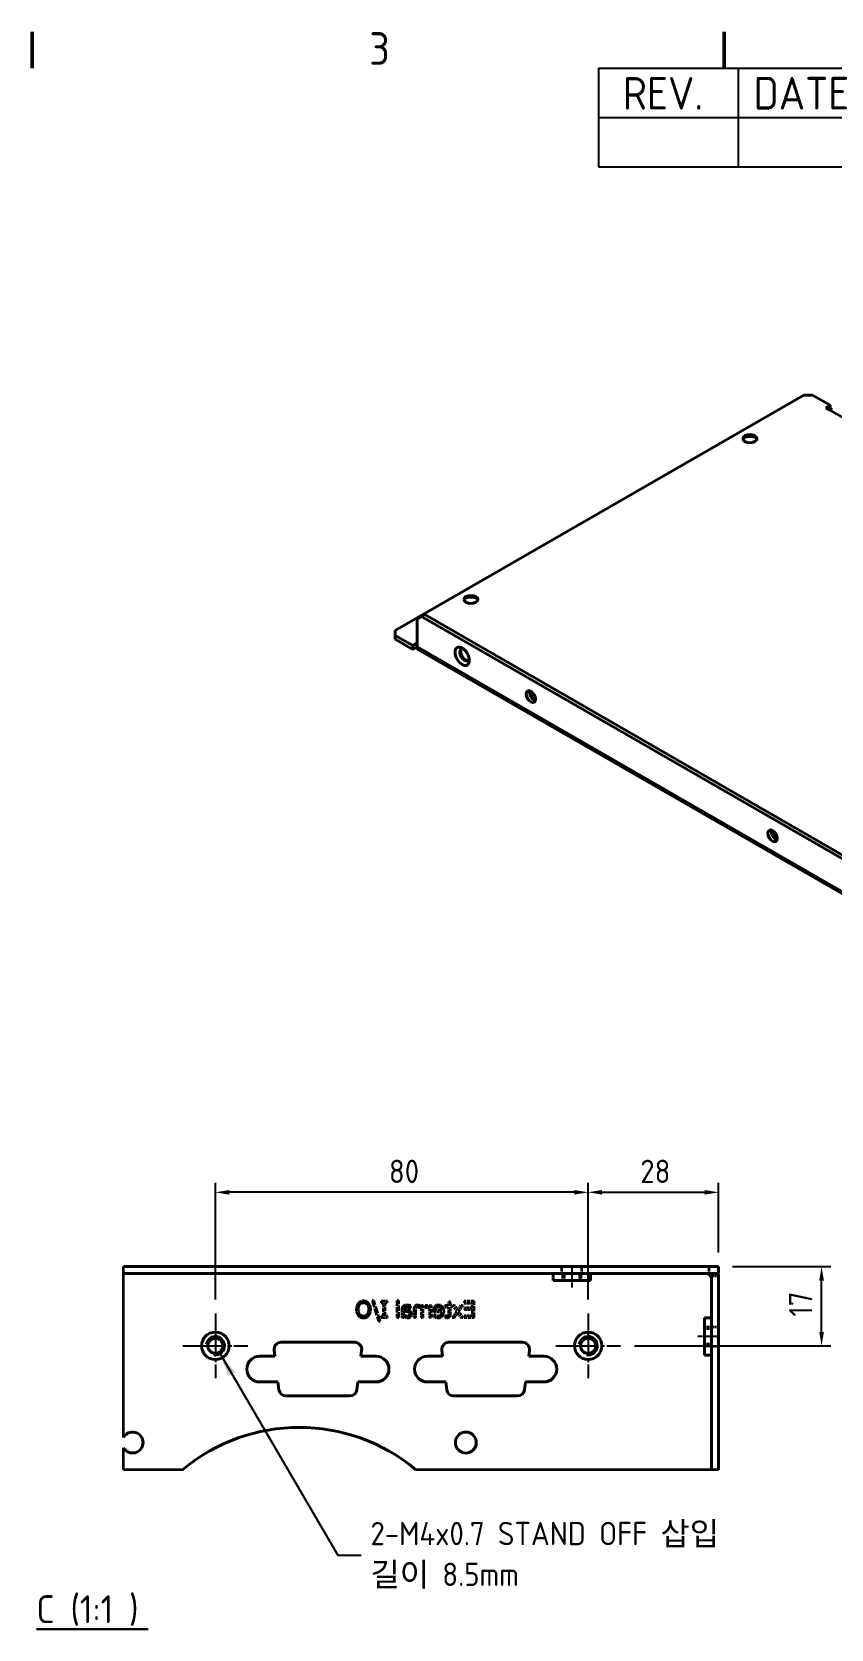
# Model space of a CAD drawing. Header units: millimetres. Extents: x 0 to 1188, y 0 to 840.
# Drawn here: x 742.4 to 913.9, y 485.2 to 827.8 of the extents above; entities that cross this region are included whole.
import ezdxf

# ---------------------------------------------------------------- set-up
doc = ezdxf.new("R2010")
doc.units = ezdxf.units.MM
doc.header["$LTSCALE"] = 2
doc.linetypes.add('CHAIN', pattern=[0.3543, 0.2362, -0.0295, 0.0591, -0.0295])
doc.linetypes.add('DASHED', pattern=[0.2067, 0.1654, -0.0413])
doc.layers.get('0').update_dxf_attribs({"color": 3, "lineweight": 25})
for name, color, linetype, lineweight in [('가려진 것(ISO)', 2, 'DASHED', 35), ('가시적인 것(ISO)', 3, 'Continuous', 40), ('가시적인 좁은 것(ISO)', 3, 'Continuous', 35), ('경계(ISO)', 7, 'Continuous', 50), ('기호(ISO)', 5, 'Continuous', 25), ('중심 표식(ISO)', 1, 'Continuous', 25), ('중심선(ISO)', 1, 'Continuous', 25), ('치수(ISO)', 2, 'Continuous', 25)]:
    doc.layers.add(name, color=color, linetype=linetype, lineweight=lineweight)
doc.styles.add('문자 텍스트_PSTEK_POSCO', font='isocp.shx')
doc.styles.add('치수 텍스트_PSTEK_POSCO', font='isocp.shx')
doc.styles.add('텍스트 스타일540', font='isocp.shx')
doc.dimstyles.new('치수_PSTEK_POSCO', dxfattribs={"dimscale": 2, "dimtxt": 2.5, "dimasz": 1.5, "dimexe": 1, "dimexo": 1.5, "dimgap": 1, "dimtad": 1, "dimrnd": 1e-08, "dimdsep": 46, "dimtxsty": '치수 텍스트_PSTEK_POSCO', "dimcen": 0.09, "dimdle": 10, "dimclrd": 7, "dimclre": 7, "dimclrt": 2, "dimadec": 1, "dimazin": 2, "dimtfac": 1, "dimtmove": 0, "dimatfit": 3, "dimfxl": 0, "dimtolj": 1, "dimlwd": -1, "dimlwe": -1, "dimarcsym": 0})
doc.dimstyles.new('치수_PSTEK_POSCO$7', dxfattribs={"dimscale": 2, "dimtxt": 2.5, "dimasz": 2.5, "dimexe": 1, "dimexo": 1.5, "dimgap": 1, "dimtad": 1, "dimrnd": 1e-08, "dimdsep": 46, "dimtxsty": '치수 텍스트_PSTEK_POSCO', "dimcen": 0.09, "dimdle": 10, "dimclrd": 7, "dimclre": 7, "dimclrt": 2, "dimadec": 1, "dimazin": 2, "dimtfac": 1, "dimtmove": 0, "dimatfit": 3, "dimfxl": 0, "dimtolj": 1, "dimlwd": -1, "dimlwe": -1, "dimarcsym": 0})

# ---------------------------------------------------------------- blocks, each defined once
blk = doc.blocks.new('경계 Default Border')
at = {"layer": '경계(ISO)'}
for p, q in [((371.25, 410), (371.25, 413.9)), ((445.5, 410), (445.5, 413.9))]:
    blk.add_line(p, q, dxfattribs=at)
at = {"layer": '경계(ISO)', "color": 2, "insert": (407.4, 410.37), "char_height": 3.5, "attachment_point": 7, "style": '문자 텍스트_PSTEK_POSCO'}
blk.add_mtext('3', dxfattribs=at)
blk = doc.blocks.new('리비전 내역')
at = {"layer": '기호(ISO)'}
for p, q in [((432, 410), (584, 410)), ((432, 410), (432, 404.72)), ((447, 410), (447, 404.72)), ((462, 410), (462, 404.72)), ((539, 410), (539, 404.72)), ((554, 410), (554, 404.72)), ((569, 410), (569, 404.72)), ((584, 410), (584, 404.72)), ((432, 404.72), (584, 404.72)), ((432, 404.72), (432, 399.44)), ((447, 404.72), (447, 399.44)), ((462, 404.72), (462, 399.44)), ((539, 404.72), (539, 399.44)), ((554, 404.72), (554, 399.44)), ((569, 404.72), (569, 399.44)), ((584, 404.72), (584, 399.44)), ((432, 399.44), (584, 399.44))]:
    blk.add_line(p, q, dxfattribs=at)
at = {"layer": '기호(ISO)', "color": 2, "char_height": 3.5, "attachment_point": 7, "style": '문자 텍스트_PSTEK_POSCO'}
for s, insert in [('REV.', (434.61, 405.57)), ('DATE', (448.64, 405.57)), ('DESCRIPTION OF REVISION', (471.11, 405.57)), ('DRA.', (541.42, 405.57)), ('CH.B', (556.81, 405.57)), ('APP.', (571.42, 405.58))]:
    blk.add_mtext(s, dxfattribs=dict(at, insert=insert))
blk = doc.blocks.new('*D75')
at = {"layer": 'Defpoints', "color": 0}
for p in [(889.79, 562.95), (911.88, 562.95), (868.74, 545.95)]:
    blk.add_point(p, dxfattribs=at)
at = {"layer": '치수(ISO)', "color": 7}
for p, q in [((892.79, 562.95), (913.88, 562.95)), ((911.88, 548.95), (911.88, 559.95)), ((871.74, 545.95), (913.88, 545.95))]:
    blk.add_line(p, q, dxfattribs=at)
for points in [[(911.38, 559.95), (912.38, 559.95), (911.88, 562.95)], [(911.38, 548.95), (912.38, 548.95), (911.88, 545.95)]]:
    blk.add_solid(points, dxfattribs=at)
at = {"layer": '치수(ISO)', "color": 2, "insert": (907.38, 552.2), "char_height": 5, "attachment_point": 4, "rotation": 90, "style": '치수 텍스트_PSTEK_POSCO'}
blk.add_mtext('\\A1;17', dxfattribs=at)
blk = doc.blocks.new('*D76')
at = {"layer": 'Defpoints', "color": 0}
for p in [(889.79, 578.88), (889.79, 562.95), (861.79, 552.9)]:
    blk.add_point(p, dxfattribs=at)
at = {"layer": '치수(ISO)', "color": 7}
for p, q in [((861.79, 555.9), (861.79, 580.88)), ((889.79, 565.95), (889.79, 580.88)), ((864.79, 578.88), (886.79, 578.88))]:
    blk.add_line(p, q, dxfattribs=at)
for points in [[(864.79, 579.38), (864.79, 578.38), (861.79, 578.88)], [(886.79, 579.38), (886.79, 578.38), (889.79, 578.88)]]:
    blk.add_solid(points, dxfattribs=at)
at = {"layer": '치수(ISO)', "color": 2, "insert": (872.98, 583.38), "char_height": 5, "attachment_point": 4, "style": '치수 텍스트_PSTEK_POSCO'}
blk.add_mtext('\\A1;28', dxfattribs=at)
blk = doc.blocks.new('*D77')
at = {"layer": 'Defpoints', "color": 0}
for p in [(781.79, 578.88), (781.79, 552.9), (861.79, 552.9)]:
    blk.add_point(p, dxfattribs=at)
at = {"layer": '치수(ISO)', "color": 7}
for p, q in [((781.79, 555.9), (781.79, 580.88)), ((861.79, 555.9), (861.79, 580.88)), ((858.79, 578.88), (784.79, 578.88))]:
    blk.add_line(p, q, dxfattribs=at)
for points in [[(784.79, 579.38), (784.79, 578.38), (781.79, 578.88)], [(858.79, 579.38), (858.79, 578.38), (861.79, 578.88)]]:
    blk.add_solid(points, dxfattribs=at)
at = {"layer": '치수(ISO)', "color": 2, "insert": (819.04, 583.38), "char_height": 5, "attachment_point": 4, "style": '치수 텍스트_PSTEK_POSCO'}
blk.add_mtext('\\A1;80', dxfattribs=at)

msp = doc.modelspace()

# ---------------------------------------------------------------- linework, layer by layer
at = {"layer": '가려진 것(ISO)', "ltscale": 1.428422}
for p, q in [((856.139, 561.454), (856.139, 562.954)), ((860.439, 561.454), (860.439, 562.954)), ((887.789, 561.454), (887.789, 562.954)), ((856.289, 561.454), (856.289, 559.954)), ((856.668, 561.454), (856.668, 559.954)), ((859.91, 561.454), (859.91, 559.954)), ((860.289, 559.954), (860.289, 561.454)), ((888.289, 560.954), (889.789, 560.954)), ((888.289, 549.954), (886.789, 549.954)), ((888.289, 549.575), (886.789, 549.575)), ((888.289, 550.054), (889.789, 550.054)), ((888.289, 546.333), (886.789, 546.333)), ((886.789, 545.954), (888.289, 545.954)), ((888.289, 545.854), (889.789, 545.854))]:
    msp.add_line(p, q, dxfattribs=at)
at = {"layer": '가려진 것(ISO)', "ltscale": 4.403303}
msp.add_line((815.4165, 555.6621), (816.7864, 551.2459), dxfattribs=at)
at = {"layer": '가려진 것(ISO)', "ltscale": 0.383463}
msp.add_line((815.8192, 555.6621), (815.4165, 555.6621), dxfattribs=at)
at = {"layer": '가려진 것(ISO)', "ltscale": 4.401705}
msp.add_line((817.1835, 551.2459), (815.8192, 555.6621), dxfattribs=at)
at = {"layer": '가려진 것(ISO)', "ltscale": 0.340245}
for p, q in [((817.348, 555.5061), (817.348, 555.1487)), ((818.7037, 555.1487), (818.7037, 555.5061)), ((817.348, 552.3634), (817.348, 552.0061)), ((818.7037, 552.0061), (818.7037, 552.3634))]:
    msp.add_line(p, q, dxfattribs=at)
at = {"layer": '가려진 것(ISO)', "ltscale": 1.29105}
for p, q in [((818.7037, 555.5061), (817.348, 555.5061)), ((817.348, 552.0061), (818.7037, 552.0061))]:
    msp.add_line(p, q, dxfattribs=at)
at = {"layer": '가려진 것(ISO)', "ltscale": 0.423981}
for p, q in [((817.348, 555.1487), (817.7933, 555.1487)), ((818.2584, 555.1487), (818.7037, 555.1487)), ((817.7933, 552.3634), (817.348, 552.3634)), ((818.7037, 552.3634), (818.2584, 552.3634))]:
    msp.add_line(p, q, dxfattribs=at)
at = {"layer": '가려진 것(ISO)', "ltscale": 2.652429}
for p, q in [((817.7933, 555.1487), (817.7933, 552.3634)), ((818.2584, 552.3634), (818.2584, 555.1487))]:
    msp.add_line(p, q, dxfattribs=at)
at = {"layer": '가려진 것(ISO)', "ltscale": 3.481682}
for p, q in [((820.7544, 555.6621), (820.7544, 552.0061)), ((821.1969, 552.0061), (821.1969, 555.6621))]:
    msp.add_line(p, q, dxfattribs=at)
at = {"layer": '가려진 것(ISO)', "ltscale": 0.421279}
for p, q in [((821.1969, 555.6621), (820.7544, 555.6621)), ((832.267, 555.3869), (831.8245, 555.3869)), ((820.7544, 552.0061), (821.1969, 552.0061)), ((821.8265, 552.0061), (822.269, 552.0061)), ((824.3537, 552.0061), (824.7961, 552.0061)), ((826.4157, 554.6325), (825.9732, 554.6325)), ((825.9732, 552.0061), (826.4157, 552.0061)), ((828.1515, 554.6325), (827.709, 554.6325)), ((827.709, 552.0061), (828.1515, 552.0061))]:
    msp.add_line(p, q, dxfattribs=at)
at = {"layer": '가려진 것(ISO)', "ltscale": 0.718406}
for p, q in [((831.8245, 555.3869), (831.8245, 554.6325)), ((832.267, 554.6325), (832.267, 555.3869))]:
    msp.add_line(p, q, dxfattribs=at)
at = {"layer": '가려진 것(ISO)', "ltscale": 0.394268}
for p, q in [((835.1543, 555.5061), (835.1543, 555.092)), ((835.1543, 552.4202), (835.1543, 552.0061)), ((835.2706, 554.1333), (835.2706, 553.7192))]:
    msp.add_line(p, q, dxfattribs=at)
at = {"layer": '가려진 것(ISO)', "ltscale": 2.085188}
for p, q in [((837.3439, 555.5061), (835.1543, 555.5061)), ((835.1543, 552.0061), (837.3439, 552.0061))]:
    msp.add_line(p, q, dxfattribs=at)
at = {"layer": '가려진 것(ISO)', "ltscale": 1.642199}
for p, q in [((835.1543, 555.092), (836.8788, 555.092)), ((836.8788, 552.4202), (835.1543, 552.4202))]:
    msp.add_line(p, q, dxfattribs=at)
at = {"layer": '가려진 것(ISO)', "ltscale": 0.912889}
msp.add_line((836.8788, 555.092), (836.8788, 554.1333), dxfattribs=at)
at = {"layer": '가려진 것(ISO)', "ltscale": 3.333119}
msp.add_line((837.3439, 552.0061), (837.3439, 555.5061), dxfattribs=at)
at = {"layer": '가려진 것(ISO)', "ltscale": 1.709728}
msp.add_line((821.8265, 553.8015), (821.8265, 552.0061), dxfattribs=at)
at = {"layer": '가려진 것(ISO)', "ltscale": 0.080934}
msp.add_line((822.269, 553.7334), (822.269, 553.8185), dxfattribs=at)
at = {"layer": '가려진 것(ISO)', "ltscale": 0.694096}
msp.add_line((822.269, 552.6527), (822.269, 553.3817), dxfattribs=at)
at = {"layer": '가려진 것(ISO)', "ltscale": 0.264613}
msp.add_line((822.269, 552.0061), (822.269, 552.284), dxfattribs=at)
at = {"layer": '가려진 것(ISO)', "ltscale": 0.02421}
for p, q in [((823.6815, 554.1248), (823.707, 554.1248)), ((828.6734, 552.6499), (828.6478, 552.6499)), ((831.036, 552.4258), (831.0105, 552.4258))]:
    msp.add_line(p, q, dxfattribs=at)
at = {"layer": '가려진 것(ISO)', "ltscale": 0.429383}
msp.add_line((823.707, 554.1248), (823.707, 554.5758), dxfattribs=at)
at = {"layer": '가려진 것(ISO)', "ltscale": 1.623291}
msp.add_line((824.3537, 553.7107), (824.3537, 552.0061), dxfattribs=at)
at = {"layer": '가려진 것(ISO)', "ltscale": 1.426107}
msp.add_line((824.7961, 552.0061), (824.7961, 553.5036), dxfattribs=at)
at = {"layer": '가려진 것(ISO)', "ltscale": 0.278118}
msp.add_line((825.9732, 554.6325), (825.9732, 554.3404), dxfattribs=at)
at = {"layer": '가려진 것(ISO)', "ltscale": 1.869096}
msp.add_line((825.9732, 553.9688), (825.9732, 552.0061), dxfattribs=at)
at = {"layer": '가려진 것(ISO)', "ltscale": 2.501165}
for p, q in [((826.4157, 552.0061), (826.4157, 554.6325)), ((828.1515, 552.0061), (828.1515, 554.6325))]:
    msp.add_line(p, q, dxfattribs=at)
at = {"layer": '가려진 것(ISO)', "ltscale": 0.437486}
msp.add_line((826.7589, 554.6183), (826.7589, 554.1588), dxfattribs=at)
at = {"layer": '가려진 것(ISO)', "ltscale": 0.021509}
msp.add_line((826.7589, 554.1588), (826.7815, 554.1588), dxfattribs=at)
at = {"layer": '가려진 것(ISO)', "ltscale": 0.372659}
msp.add_line((827.709, 554.6325), (827.709, 554.2411), dxfattribs=at)
at = {"layer": '가려진 것(ISO)', "ltscale": 1.774555}
msp.add_line((827.709, 553.8695), (827.709, 552.0061), dxfattribs=at)
at = {"layer": '가려진 것(ISO)', "ltscale": 0.229498}
msp.add_line((828.5996, 553.515), (828.5996, 553.2739), dxfattribs=at)
at = {"layer": '가려진 것(ISO)', "ltscale": 1.731337}
msp.add_line((828.5996, 553.2739), (830.4177, 553.2739), dxfattribs=at)
at = {"layer": '가려진 것(ISO)', "ltscale": 0.459095}
msp.add_line((828.6478, 552.6499), (828.6478, 552.1677), dxfattribs=at)
at = {"layer": '가려진 것(ISO)', "ltscale": 1.320762}
msp.add_line((830.4177, 553.6114), (829.0307, 553.6114), dxfattribs=at)
at = {"layer": '가려진 것(ISO)', "ltscale": 0.348348}
for p, q in [((831.0105, 554.6325), (831.0105, 554.2666)), ((832.5648, 554.2666), (832.5648, 554.6325))]:
    msp.add_line(p, q, dxfattribs=at)
at = {"layer": '가려진 것(ISO)', "ltscale": 0.77513}
for p, q in [((831.8245, 554.6325), (831.0105, 554.6325)), ((831.0105, 554.2666), (831.8245, 554.2666))]:
    msp.add_line(p, q, dxfattribs=at)
at = {"layer": '가려진 것(ISO)', "ltscale": 0.378061}
for p, q in [((831.0105, 552.4258), (831.0105, 552.0288)), ((816.7864, 551.2459), (817.1835, 551.2459))]:
    msp.add_line(p, q, dxfattribs=at)
at = {"layer": '가려진 것(ISO)', "ltscale": 1.191107}
msp.add_line((831.8245, 554.2666), (831.8245, 553.0158), dxfattribs=at)
at = {"layer": '가려진 것(ISO)', "ltscale": 0.283521}
for p, q in [((832.5648, 554.6325), (832.267, 554.6325)), ((832.267, 554.2666), (832.5648, 554.2666))]:
    msp.add_line(p, q, dxfattribs=at)
at = {"layer": '가려진 것(ISO)', "ltscale": 1.38559}
msp.add_line((832.267, 552.8116), (832.267, 554.2666), dxfattribs=at)
at = {"layer": '가려진 것(ISO)', "ltscale": 1.505316}
msp.add_line((832.6385, 554.6325), (833.5433, 553.3363), dxfattribs=at)
at = {"layer": '가려진 것(ISO)', "ltscale": 0.478004}
for p, q in [((833.1405, 554.6325), (832.6385, 554.6325)), ((834.4736, 552.0061), (834.9756, 552.0061))]:
    msp.add_line(p, q, dxfattribs=at)
at = {"layer": '가려진 것(ISO)', "ltscale": 1.532007}
msp.add_line((833.5433, 553.3363), (832.6385, 552.0061), dxfattribs=at)
at = {"layer": '가려진 것(ISO)', "ltscale": 0.51582}
for p, q in [((832.6385, 552.0061), (833.1802, 552.0061)), ((834.9671, 554.6325), (834.4254, 554.6325))]:
    msp.add_line(p, q, dxfattribs=at)
at = {"layer": '가려진 것(ISO)', "ltscale": 1.118404}
msp.add_line((833.7901, 553.654), (833.1405, 554.6325), dxfattribs=at)
at = {"layer": '가려진 것(ISO)', "ltscale": 1.119262}
msp.add_line((833.1802, 552.0061), (833.8184, 552.9931), dxfattribs=at)
at = {"layer": '가려진 것(ISO)', "ltscale": 1.110992}
msp.add_line((834.4254, 554.6325), (833.7901, 553.654), dxfattribs=at)
at = {"layer": '가려진 것(ISO)', "ltscale": 1.128144}
msp.add_line((833.8184, 552.9931), (834.4736, 552.0061), dxfattribs=at)
at = {"layer": '가려진 것(ISO)', "ltscale": 1.526021}
msp.add_line((834.0652, 553.3079), (834.9671, 554.6325), dxfattribs=at)
at = {"layer": '가려진 것(ISO)', "ltscale": 1.512838}
msp.add_line((834.9756, 552.0061), (834.0652, 553.3079), dxfattribs=at)
at = {"layer": '가려진 것(ISO)', "ltscale": 1.531452}
for p, q in [((836.8788, 554.1333), (835.2706, 554.1333)), ((835.2706, 553.7192), (836.8788, 553.7192))]:
    msp.add_line(p, q, dxfattribs=at)
at = {"layer": '가려진 것(ISO)', "ltscale": 1.237027}
msp.add_line((836.8788, 553.7192), (836.8788, 552.4202), dxfattribs=at)
at = {"layer": '가려진 것(ISO)', "ltscale": 1.374572}
msp.add_open_spline([(812.4554, 555.1062), (812.2568, 554.8736), (812.0356, 554.1929), (812.0356, 553.7561)], degree=2, dxfattribs=at)
at = {"layer": '가려진 것(ISO)', "ltscale": 1.202506}
msp.add_open_spline([(813.5842, 555.5798), (813.2268, 555.5798), (812.6539, 555.3302), (812.4554, 555.1062)], degree=2, dxfattribs=at)
at = {"layer": '가려진 것(ISO)', "ltscale": 0.845843}
msp.add_open_spline([(812.8071, 554.814), (812.9461, 554.9955), (813.3375, 555.1771), (813.5814, 555.1771)], degree=2, dxfattribs=at)
at = {"layer": '가려진 것(ISO)', "ltscale": 0.84958}
msp.add_open_spline([(813.5814, 555.1771), (813.8338, 555.1771), (814.2139, 555.0012), (814.3585, 554.814)], degree=2, dxfattribs=at)
at = {"layer": '가려진 것(ISO)', "ltscale": 1.200873}
msp.add_open_spline([(814.7102, 555.1062), (814.506, 555.3387), (813.9359, 555.5798), (813.5842, 555.5798)], degree=2, dxfattribs=at)
at = {"layer": '가려진 것(ISO)', "ltscale": 1.374517}
msp.add_open_spline([(815.13, 553.7561), (815.13, 554.1957), (814.9116, 554.8651), (814.7102, 555.1062)], degree=2, dxfattribs=at)
at = {"layer": '가려진 것(ISO)', "ltscale": 1.372705}
msp.add_open_spline([(812.0356, 553.7561), (812.0356, 553.3306), (812.2512, 552.6414), (812.4554, 552.4088)], degree=2, dxfattribs=at)
at = {"layer": '가려진 것(ISO)', "ltscale": 1.204889}
msp.add_open_spline([(812.4554, 552.4088), (812.6709, 552.1649), (813.241, 551.9323), (813.5842, 551.9323)], degree=2, dxfattribs=at)
at = {"layer": '가려진 것(ISO)', "ltscale": 1.061975}
msp.add_open_spline([(812.5206, 553.7561), (812.5206, 554.1021), (812.6709, 554.6382), (812.8071, 554.814)], degree=2, dxfattribs=at)
at = {"layer": '가려진 것(ISO)', "ltscale": 1.906086}
msp.add_open_spline([(813.5814, 552.3351), (813.0964, 552.3351), (812.5206, 553.0668), (812.5206, 553.7561)], degree=2, dxfattribs=at)
at = {"layer": '가려진 것(ISO)', "ltscale": 1.907693}
msp.add_open_spline([(814.645, 553.7561), (814.645, 553.0668), (814.0664, 552.3351), (813.5814, 552.3351)], degree=2, dxfattribs=at)
at = {"layer": '가려진 것(ISO)', "ltscale": 1.204883}
msp.add_open_spline([(813.5842, 551.9323), (813.9388, 551.9323), (814.506, 552.1734), (814.7131, 552.4088)], degree=2, dxfattribs=at)
at = {"layer": '가려진 것(ISO)', "ltscale": 1.062104}
msp.add_open_spline([(814.3585, 554.814), (814.4975, 554.6353), (814.645, 554.0964), (814.645, 553.7561)], degree=2, dxfattribs=at)
at = {"layer": '가려진 것(ISO)', "ltscale": 1.371537}
msp.add_open_spline([(814.7131, 552.4088), (814.9144, 552.6414), (815.13, 553.325), (815.13, 553.7561)], degree=2, dxfattribs=at)
at = {"layer": '가려진 것(ISO)', "ltscale": 0.746839}
msp.add_open_spline([(822.113, 554.4992), (821.9683, 554.3914), (821.8265, 554.0482), (821.8265, 553.8015)], degree=2, dxfattribs=at)
at = {"layer": '가려진 것(ISO)', "ltscale": 0.790809}
msp.add_open_spline([(822.9043, 554.6949), (822.632, 554.6949), (822.2605, 554.6098), (822.113, 554.4992)], degree=2, dxfattribs=at)
at = {"layer": '가려진 것(ISO)', "ltscale": 0.434379}
msp.add_open_spline([(822.269, 553.8185), (822.269, 553.9716), (822.3626, 554.1617), (822.4477, 554.2156)], degree=2, dxfattribs=at)
at = {"layer": '가려진 것(ISO)', "ltscale": 1.137743}
msp.add_open_spline([(823.4404, 553.5348), (823.2191, 553.6369), (822.6178, 553.7135), (822.269, 553.7334)], degree=2, dxfattribs=at)
at = {"layer": '가려진 것(ISO)', "ltscale": 0.758972}
msp.add_open_spline([(822.269, 553.3817), (822.4278, 553.3675), (822.9072, 553.3193), (823.0575, 553.2739)], degree=2, dxfattribs=at)
at = {"layer": '가려진 것(ISO)', "ltscale": 0.743213}
msp.add_open_spline([(822.9639, 552.3408), (822.7568, 552.3408), (822.4165, 552.5194), (822.269, 552.6527)], degree=2, dxfattribs=at)
at = {"layer": '가려진 것(ISO)', "ltscale": 0.372955}
msp.add_open_spline([(822.269, 552.284), (822.3229, 552.2443), (822.5044, 552.1025), (822.5895, 552.06)], degree=2, dxfattribs=at)
at = {"layer": '가려진 것(ISO)', "ltscale": 0.45106}
msp.add_open_spline([(822.4477, 554.2156), (822.5328, 554.2694), (822.7767, 554.3035), (822.9072, 554.3035)], degree=2, dxfattribs=at)
at = {"layer": '가려진 것(ISO)', "ltscale": 0.528981}
msp.add_open_spline([(822.5895, 552.06), (822.7058, 551.9976), (822.9242, 551.9323), (823.1227, 551.9323)], degree=2, dxfattribs=at)
at = {"layer": '가려진 것(ISO)', "ltscale": 0.774818}
msp.add_open_spline([(823.707, 554.5758), (823.585, 554.6098), (823.1284, 554.6949), (822.9043, 554.6949)], degree=2, dxfattribs=at)
at = {"layer": '가려진 것(ISO)', "ltscale": 0.761206}
msp.add_open_spline([(822.9072, 554.3035), (823.0603, 554.3035), (823.4744, 554.2127), (823.6815, 554.1248)], degree=2, dxfattribs=at)
at = {"layer": '가려진 것(ISO)', "ltscale": 0.737037}
msp.add_open_spline([(823.4631, 552.7974), (823.4631, 552.5705), (823.2078, 552.3408), (822.9639, 552.3408)], degree=2, dxfattribs=at)
at = {"layer": '가려진 것(ISO)', "ltscale": 0.646067}
msp.add_open_spline([(823.0575, 553.2739), (823.2333, 553.22), (823.4631, 552.9959), (823.4631, 552.7974)], degree=2, dxfattribs=at)
at = {"layer": '가려진 것(ISO)', "ltscale": 0.596613}
msp.add_open_spline([(823.1227, 551.9323), (823.2844, 551.9323), (823.5765, 552.0543), (823.6871, 552.1649)], degree=2, dxfattribs=at)
at = {"layer": '가려진 것(ISO)', "ltscale": 0.920908}
msp.add_open_spline([(823.9197, 552.7662), (823.9197, 553.0385), (823.69, 553.4242), (823.4404, 553.5348)], degree=2, dxfattribs=at)
at = {"layer": '가려진 것(ISO)', "ltscale": 0.628825}
msp.add_open_spline([(823.6871, 552.1649), (823.7921, 552.2727), (823.9197, 552.5904), (823.9197, 552.7662)], degree=2, dxfattribs=at)
at = {"layer": '가려진 것(ISO)', "ltscale": 1.396372}
msp.add_open_spline([(825.1762, 554.7062), (824.7905, 554.7062), (824.3537, 554.1957), (824.3537, 553.7107)], degree=2, dxfattribs=at)
at = {"layer": '가려진 것(ISO)', "ltscale": 0.569803}
msp.add_open_spline([(824.7961, 553.5036), (824.7961, 553.6852), (824.8302, 553.9972), (824.8812, 554.0908)], degree=2, dxfattribs=at)
at = {"layer": '가려진 것(ISO)', "ltscale": 0.458619}
msp.add_open_spline([(824.8812, 554.0908), (824.9351, 554.19), (825.128, 554.2865), (825.2925, 554.2865)], degree=2, dxfattribs=at)
at = {"layer": '가려진 것(ISO)', "ltscale": 0.855578}
msp.add_open_spline([(825.9732, 554.3404), (825.7747, 554.519), (825.3918, 554.7062), (825.1762, 554.7062)], degree=2, dxfattribs=at)
at = {"layer": '가려진 것(ISO)', "ltscale": 0.729561}
msp.add_open_spline([(825.2925, 554.2865), (825.457, 554.2865), (825.8059, 554.1106), (825.9732, 553.9688)], degree=2, dxfattribs=at)
at = {"layer": '가려진 것(ISO)', "ltscale": 0.170969}
msp.add_open_spline([(826.9375, 554.6325), (826.8695, 554.6325), (826.8014, 554.6268), (826.7589, 554.6183)], degree=2, dxfattribs=at)
at = {"layer": '가려진 것(ISO)', "ltscale": 0.228335}
msp.add_open_spline([(826.7815, 554.1588), (826.8326, 554.173), (826.9432, 554.1787), (827.0198, 554.1787)], degree=2, dxfattribs=at)
at = {"layer": '가려진 것(ISO)', "ltscale": 0.842708}
msp.add_open_spline([(827.709, 554.2411), (827.4679, 554.4566), (827.1077, 554.6325), (826.9375, 554.6325)], degree=2, dxfattribs=at)
at = {"layer": '가려진 것(ISO)', "ltscale": 0.737548}
msp.add_open_spline([(827.0198, 554.1787), (827.1985, 554.1787), (827.5502, 554.0227), (827.709, 553.8695)], degree=2, dxfattribs=at)
at = {"layer": '가려진 것(ISO)', "ltscale": 0.923081}
msp.add_open_spline([(828.8918, 554.4141), (828.7499, 554.2638), (828.5996, 553.8298), (828.5996, 553.515)], degree=2, dxfattribs=at)
at = {"layer": '가려진 것(ISO)', "ltscale": 0.406037}
msp.add_open_spline([(828.6478, 552.1677), (828.7244, 552.1365), (828.957, 552.0458), (829.0478, 552.0203)], degree=2, dxfattribs=at)
at = {"layer": '가려진 것(ISO)', "ltscale": 0.37514}
msp.add_open_spline([(829.0109, 552.4485), (828.8918, 552.5053), (828.7272, 552.6045), (828.6734, 552.6499)], degree=2, dxfattribs=at)
at = {"layer": '가려진 것(ISO)', "ltscale": 0.799533}
msp.add_open_spline([(829.6519, 554.7062), (829.408, 554.7062), (829.0307, 554.5644), (828.8918, 554.4141)], degree=2, dxfattribs=at)
at = {"layer": '가려진 것(ISO)', "ltscale": 0.528683}
msp.add_open_spline([(829.5498, 552.3322), (829.4051, 552.3322), (829.1243, 552.3975), (829.0109, 552.4485)], degree=2, dxfattribs=at)
at = {"layer": '가려진 것(ISO)', "ltscale": 0.531348}
msp.add_open_spline([(829.0307, 553.6114), (829.0364, 553.7901), (829.1102, 554.051), (829.1811, 554.139)], degree=2, dxfattribs=at)
at = {"layer": '가려진 것(ISO)', "ltscale": 0.4798}
msp.add_open_spline([(829.0478, 552.0203), (829.1754, 551.9834), (829.3853, 551.9465), (829.5441, 551.9465)], degree=2, dxfattribs=at)
at = {"layer": '가려진 것(ISO)', "ltscale": 0.530722}
msp.add_open_spline([(829.1811, 554.139), (829.2576, 554.2382), (829.4987, 554.3432), (829.6774, 554.3432)], degree=2, dxfattribs=at)
at = {"layer": '가려진 것(ISO)', "ltscale": 2.055135}
msp.add_open_spline([(829.5441, 551.9465), (830.1738, 551.9465), (830.8658, 552.6527), (830.8658, 553.3051)], degree=2, dxfattribs=at)
at = {"layer": '가려진 것(ISO)', "ltscale": 1.3876}
msp.add_open_spline([(830.4177, 553.2739), (830.4177, 552.8173), (829.9582, 552.3322), (829.5498, 552.3322)], degree=2, dxfattribs=at)
at = {"layer": '가려진 것(ISO)', "ltscale": 1.988029}
msp.add_open_spline([(830.8658, 553.3051), (830.8658, 553.9461), (830.1936, 554.7062), (829.6519, 554.7062)], degree=2, dxfattribs=at)
at = {"layer": '가려진 것(ISO)', "ltscale": 0.553141}
msp.add_open_spline([(829.6774, 554.3432), (829.8533, 554.3432), (830.1, 554.2382), (830.2021, 554.1361)], degree=2, dxfattribs=at)
at = {"layer": '가려진 것(ISO)', "ltscale": 0.551511}
msp.add_open_spline([(830.2021, 554.1361), (830.3014, 554.0312), (830.4035, 553.7788), (830.4177, 553.6114)], degree=2, dxfattribs=at)
at = {"layer": '가려진 것(ISO)', "ltscale": 0.473756}
msp.add_open_spline([(831.0105, 552.0288), (831.1353, 551.9947), (831.3905, 551.955), (831.5012, 551.955)], degree=2, dxfattribs=at)
at = {"layer": '가려진 것(ISO)', "ltscale": 0.349546}
msp.add_open_spline([(831.3905, 552.3408), (831.2828, 552.3408), (831.0814, 552.406), (831.036, 552.4258)], degree=2, dxfattribs=at)
at = {"layer": '가려진 것(ISO)', "ltscale": 0.409498}
msp.add_open_spline([(831.7621, 552.5053), (831.7224, 552.423), (831.5437, 552.3408), (831.3905, 552.3408)], degree=2, dxfattribs=at)
at = {"layer": '가려진 것(ISO)', "ltscale": 1.252479}
msp.add_open_spline([(831.5012, 551.955), (831.8614, 551.955), (832.267, 552.3663), (832.267, 552.8116)], degree=2, dxfattribs=at)
at = {"layer": '가려진 것(ISO)', "ltscale": 0.494725}
msp.add_open_spline([(831.8245, 553.0158), (831.8245, 552.8173), (831.8103, 552.5989), (831.7621, 552.5053)], degree=2, dxfattribs=at)
at = {"layer": '가시적인 것(ISO)'}
for p, q in [((908.0521, 749.9114), (820.3709, 699.4191)), ((908.0521, 749.9114), (909.9377, 749.9114)), ((913.709, 747.7396), (909.9377, 749.9114)), ((912.7662, 747.1967), (913.709, 747.7396)), ((913.709, 746.6538), (912.7662, 747.1967)), ((913.709, 746.9221), (913.476, 746.7879)), ((913.709, 747.7396), (913.709, 746.9221)), ((825.0849, 701.8865), (826.0277, 702.4336)), ((826.0277, 702.4336), (826.7348, 702.8408)), ((826.0277, 702.4336), (1029.6459, 585.1777)), ((826.7348, 702.8408), (1030.1459, 585.7042)), ((820.3709, 698.3332), (820.3709, 699.4191)), ((825.0849, 695.8911), (825.0849, 701.8865)), ((820.3709, 697.5157), (820.3709, 698.3332)), ((820.3709, 698.3332), (824.1421, 696.1615)), ((824.1421, 695.344), (820.3709, 697.5157)), ((824.1421, 696.1615), (825.0849, 696.7045)), ((824.1421, 695.344), (824.1421, 696.1615)), ((825.0849, 695.8869), (824.1421, 695.344)), ((825.0849, 695.8911), (825.0849, 695.8869)), ((825.0849, 695.8869), (825.0849, 695.8869)), ((1036.3022, 573.8064), (825.3624, 695.2786)), ((762.079, 562.954), (889.789, 562.954)), ((889.789, 562.954), (889.789, 561.454)), ((762.079, 561.454), (889.789, 561.454)), ((854.289, 561.454), (854.289, 559.954)), ((862.289, 559.954), (854.289, 559.954)), ((862.289, 561.454), (862.289, 559.954)), ((887.789, 561.454), (887.789, 560.954)), ((888.289, 560.954), (887.789, 560.954)), ((888.289, 561.354), (889.789, 561.354)), ((888.289, 519.3741), (888.289, 561.354)), ((889.789, 519.3741), (889.789, 561.354)), ((886.789, 543.954), (886.789, 551.954)), ((888.289, 551.954), (886.789, 551.954)), ((794.5543, 543.704), (794.3937, 545.0227)), ((795.8827, 546.704), (811.6954, 546.704)), ((813.1844, 545.0227), (813.0238, 543.704)), ((830.5543, 543.704), (830.3937, 545.0227)), ((831.8827, 546.704), (847.6954, 546.704)), ((849.1844, 545.0227), (849.0238, 543.704)), ((791.289, 543.704), (794.5543, 543.704)), ((813.0238, 543.704), (816.289, 543.704)), ((827.289, 543.704), (830.5543, 543.704)), ((849.0238, 543.704), (852.289, 543.704)), ((888.289, 543.954), (886.789, 543.954)), ((795.2238, 538.204), (791.289, 538.204)), ((795.4285, 536.5227), (795.2238, 538.204)), ((812.3543, 538.204), (812.1496, 536.5227)), ((816.289, 538.204), (812.3543, 538.204)), ((831.2238, 538.204), (827.289, 538.204)), ((831.4285, 536.5227), (831.2238, 538.204)), ((848.3543, 538.204), (848.1496, 536.5227)), ((852.289, 538.204), (848.3543, 538.204)), ((810.6606, 535.204), (796.9175, 535.204)), ((846.6606, 535.204), (832.9175, 535.204))]:
    msp.add_line(p, q, dxfattribs=at)
for centre, radius in [((781.789, 545.954), 2.95), ((861.789, 545.954), 2.95), ((781.789, 545.954), 1.621), ((861.789, 545.954), 1.621), ((835.539, 525.204), 2.25)]:
    msp.add_circle(centre, radius, dxfattribs=at)
for centre, radius, start, end in [((795.8827, 545.204), 1.5, 90, 186.940983), ((811.6954, 545.204), 1.5, 353.059017, 90), ((831.8827, 545.204), 1.5, 90, 186.940983), ((847.6954, 545.204), 1.5, 353.059017, 90), ((791.289, 540.954), 2.75, 90, 270), ((816.289, 540.954), 2.75, 270, 90), ((827.289, 540.954), 2.75, 90, 270), ((852.289, 540.954), 2.75, 270, 90), ((796.9175, 536.704), 1.5, 186.940983, 270), ((810.6606, 536.704), 1.5, 270, 353.059017), ((832.9175, 536.704), 1.5, 186.940983, 270), ((846.6606, 536.704), 1.5, 270, 353.059017), ((799.789, 489.454), 39, 50.101527, 129.898473), ((764.039, 525.204), 2.25, 209.409973, 150.590027)]:
    msp.add_arc(centre, radius, start, end, dxfattribs=at)
for centre, major_axis, ratio, start_param, end_param in [((913.709, 746.9263), (-0.1663, -0.2889), 0.57809312, 0.78346445, 2.35426078), ((896.5027, 740.3551), (-1.5, 0), 0.5758617, 3.25223889, 6.17253907), ((896.5027, 739.7283), (-2.2667, 0), 0.5758617, 4.11241439, 5.31236357), ((836.6343, 705.8792), (-1.5, 0), 0.5758617, 3.25223889, 6.17253907), ((836.6343, 705.2524), (-2.2667, 0), 0.5758617, 4.11241439, 5.31236357), ((826.0277, 696.434), (-0.6654, -1.1554), 0.57809312, 5.49585344, 6.28318531), ((835.2673, 694.1674), (-0.7153, 1.2421), 0.57809312, 5.72619714, 9.98176613), ((835.4558, 694.276), (-0.7153, 1.2421), 0.57809312, 0.13168133, 3.00991133), ((850.2108, 685.6157), (0.6986, -1.2132), 0.57809312, 3.66993502, 5.75484294), ((850.2108, 685.6157), (-0.5393, 0.9365), 0.57809312, 0.40432424, 2.73726841), ((902.0653, 655.7547), (0.6986, -1.2132), 0.57809312, 3.66993502, 5.75484294), ((902.0653, 655.7547), (-0.5393, 0.9365), 0.57809312, 0.40432424, 2.73726841)]:
    msp.add_ellipse(centre, major_axis=major_axis, ratio=ratio, start_param=start_param, end_param=end_param, dxfattribs=at)
for centre, major_axis, ratio in [((896.5027, 740.5459), (-1.5, 0), 0.5758617), ((836.6343, 706.07), (-1.5, 0), 0.5758617), ((834.7487, 693.8688), (-1.0812, 1.8776), 0.57809312), ((849.5037, 685.2085), (-0.6986, 1.2132), 0.57809312), ((901.3582, 655.3475), (-0.6986, 1.2132), 0.57809312)]:
    msp.add_ellipse(centre, major_axis=major_axis, ratio=ratio, dxfattribs=at)
at = {"layer": '가시적인 좁은 것(ISO)'}
for p, q in [((1046.8388, 669.9894), (913.709, 746.6538)), ((825.0849, 695.8911), (1035.7742, 574.5633)), ((762.079, 561.454), (762.079, 562.954)), ((762.079, 560.954), (762.079, 561.454)), ((762.079, 526.3089), (762.079, 560.954)), ((762.079, 519.3741), (762.079, 524.0991)), ((774.7733, 519.3741), (762.079, 519.3741)), ((887.789, 519.3741), (824.8048, 519.3741)), ((888.289, 519.3741), (887.789, 519.3741)), ((889.789, 519.3741), (888.289, 519.3741))]:
    msp.add_line(p, q, dxfattribs=at)
for centre in [(781.789, 545.954), (861.789, 545.954)]:
    msp.add_arc(centre, 2, 260, 170, dxfattribs=at)
at = {"layer": '기호(ISO)', "color": 100, "lineweight": 30}
msp.add_line((743.4027, 485.1929), (767.4027, 485.1929), dxfattribs=at)
at = {"layer": '중심 표식(ISO)', "linetype": 'CHAIN', "ltscale": 7.722792}
for p, q in [((781.789, 552.904), (781.789, 539.004)), ((861.789, 552.904), (861.789, 539.004)), ((774.839, 545.954), (788.739, 545.954)), ((854.839, 545.954), (868.739, 545.954))]:
    msp.add_line(p, q, dxfattribs=at)
at = {"layer": '중심선(ISO)', "linetype": 'CHAIN', "ltscale": 2.500117}
for p, q in [((858.289, 562.954), (858.289, 558.454)), ((889.789, 547.954), (885.289, 547.954))]:
    msp.add_line(p, q, dxfattribs=at)

# ---------------------------------------------------------------- block references
at = {"xscale": 2, "yscale": 2, "zscale": 2}
msp.add_blockref('경계 Default Border', (0, 0), dxfattribs=at)
at = {"layer": '기호(ISO)', "xscale": 2, "yscale": 2, "zscale": 2}
msp.add_blockref('리비전 내역', (0, 0), dxfattribs=at)

# ---------------------------------------------------------------- texts
at = {"layer": '기호(ISO)', "color": 2, "insert": (815.0853, 501.0381), "char_height": 5, "width": 90.803698, "attachment_point": 4, "line_spacing_factor": 1.05, "style": '치수 텍스트_PSTEK_POSCO'}
msp.add_mtext('{2-M4x0.7 STAND OFF 삽입 \\P길이 8.5mm}', dxfattribs=at)
at = {"layer": '기호(ISO)', "color": 100, "insert": (743.4027, 485.8564), "char_height": 6, "attachment_point": 7, "style": '텍스트 스타일540'}
msp.add_mtext('C (1:1 )', dxfattribs=at)

# ---------------------------------------------------------------- dimensions: what is measured, and where the dimension line sits
at = {"layer": '치수(ISO)', "color": 7}
for base, p1, p2, angle, picture, middle in [((781.789, 578.8781), (861.789, 552.904), (781.789, 552.904), 180, '*D77', (821.789, 578.8781)), ((889.789, 578.8781), (861.789, 552.904), (889.789, 562.954), 180, '*D76', (875.789, 578.8781)), ((911.8835, 562.954), (868.739, 545.954), (889.789, 562.954), 270, '*D75', (911.8835, 554.454))]:
    dim = msp.add_linear_dim(base=base, p1=p1, p2=p2, angle=angle, dimstyle='치수_PSTEK_POSCO', override={"dimdec": 2, "dimtp": 0, "dimtm": 0, "dimtdec": 2, "dimtofl": 0, "dimatfit": 1}, dxfattribs=at)
    dim.commit()
    dim.dimension.update_dxf_attribs({"geometry": picture, "text_midpoint": middle, "dimtype": 160})

# ---------------------------------------------------------------- leaders
at = {"layer": '기호(ISO)', "color": 7, "annotation_type": 0, "has_hookline": 1, "hookline_direction": 0}
for points, text_width in [([(604.2648, 673.5338), (623.8694, 695.1383), (628.8694, 695.1383)], 118.2076), ([(782.789, 544.222), (808.0853, 501.0381), (813.0853, 501.0381)], 76.7471)]:
    msp.add_leader(points, dimstyle='치수_PSTEK_POSCO$7', override={"dimtad": 0}, dxfattribs=dict(at, text_width=text_width))

doc.saveas('drawing.dxf')
